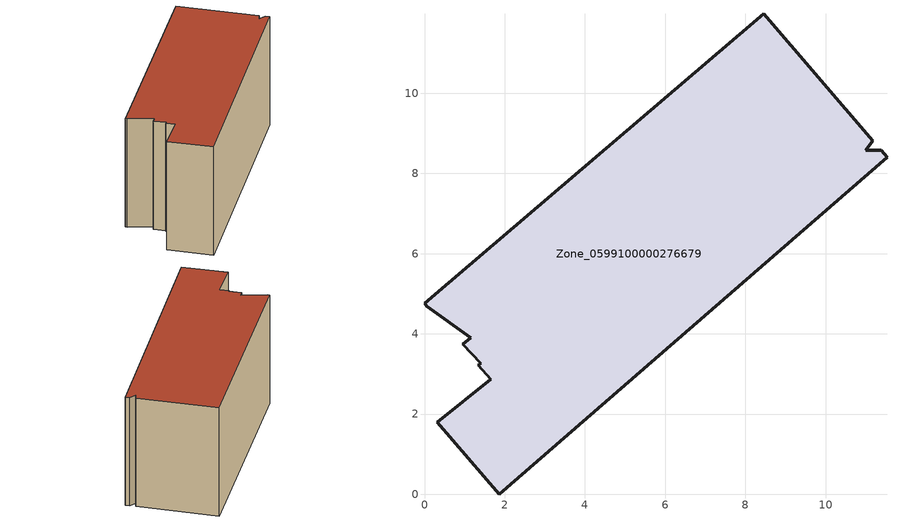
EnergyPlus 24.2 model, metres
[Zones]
Zone_0599100000276679
 floor ground (C_G): 0.95,3.74 1.15,3.91 0.06,4.69 0,4.76 8.46,11.98 11.18,8.81 11,8.58 11.38,8.57 11.53,8.4 1.87,0 0.32,1.79 1.65,2.87 1.34,3.22 1.4,3.27 z0
 wall outside (C_F): 1.87,0 11.53,8.4 11.38,8.57 11,8.58 11.18,8.81 8.46,11.98 0,4.76 0.06,4.69 1.15,3.91 0.95,3.74 1.4,3.27 1.34,3.22 1.65,2.87 0.32,1.79 1.87,0 z0:6.15
 roof outside (C_R): 1.15,3.91 0.95,3.74 1.4,3.27 1.34,3.22 1.65,2.87 0.32,1.79 1.87,0 11.53,8.4 11.38,8.57 11,8.58 11.18,8.81 8.46,11.98 0,4.76 0.06,4.69 z6.15
[BUILDING]
Pand.0599100000276679: North Axis=0; Terrain=City; Loads Convergence Tolerance Value=0.04; Temperature Convergence Tolerance Value=0.4; Solar Distribution=FullExterior; Maximum Number of Warmup Days=25; Minimum Number of Warmup Days=1
[Site:Location]
Rotterdam.The.Hague.AP_ZH_NLD Design_Conditions: Latitude=51.96; Longitude=4.45; Time Zone=1; Elevation=-4.5
[SITE:GROUNDTEMPERATURE:BUILDINGSURFACE]
18, 18, 18, 18, 18, 18, 18, 18, 18, 18, 18, 18
[MATERIAL] Thermal Absorptance=0.9; Solar Absorptance=0.7; Visible Absorptance=0.7
Name | Roughness | Thickness | Conductivity | Density | Specific Heat
G.TI.1946 | MediumSmooth | 0.15 | 1 | 540 | 1210
F.TI.1946 | Rough | 0.3 | 0.857143 | 1920 | 840
R.TI.1946 | MediumRough | 0.2 | 0.1 | 1500 | 1000
[CONSTRUCTION]
C_G: G.TI.1946
C_F: F.TI.1946
C_R: R.TI.1946
[ZONE]
Zone_0599100000276679: Type=1; Multiplier=1; Ceiling Height=Autocalculate; Volume=Autocalculate; Floor Area=autocalculate; Part of Total Floor Area=Yes
[ZONEINFILTRATION:DESIGNFLOWRATE]
Infil_Zone_0599100000276679: Zone or ZoneList or Space or SpaceList=Zone_0599100000276679; Schedule=AlwaysOn; Design Flow Rate Calculation Method=Flow/Area; Flow Rate per Floor Area=0.003; Constant Term Coefficient=1; Temperature Term Coefficient=0; Velocity Term Coefficient=0; Velocity Squared Term Coefficient=0
[HVACTEMPLATE:ZONE:IDEALLOADSAIRSYSTEM]
Zone_0599100000276679: Maximum Heating Supply Air Temperature=50; Minimum Cooling Supply Air Temperature=13; Maximum Heating Supply Air Humidity Ratio=0.0156; Minimum Cooling Supply Air Humidity Ratio=0.0077; Heating Limit=NoLimit; Cooling Limit=NoLimit; Dehumidification Control Type=ConstantSensibleHeatRatio; Cooling Sensible Heat Ratio=0.7; Dehumidification Setpoint=60; Humidification Control Type=None; Humidification Setpoint=30; Outdoor Air Method=None; Outdoor Air Flow Rate per Person=0.00944; Outdoor Air Flow Rate per Zone Floor Area=0; Outdoor Air Flow Rate per Zone=0; Demand Controlled Ventilation Type=None; Outdoor Air Economizer Type=NoEconomizer; Heat Recovery Type=None; Sensible Heat Recovery Effectiveness=0.7; Latent Heat Recovery Effectiveness=0.65
[ZONECONTROL:THERMOSTAT]
ThermostatControl_Zone_0599100000276679: Zone or ZoneList=Zone_0599100000276679; Control Type Schedule=DualSetpointControlType; Control 1=Thermostat_Zone_0599100000276679; Temperature Difference Between Cutout And Setpoint=0
[THERMOSTATSETPOINT:DUALSETPOINT]
Thermostat_Zone_0599100000276679: Heating Setpoint Temperature Schedule=HeatingSetpoint_Zone_0599100000276679; Cooling Setpoint Temperature Schedule=CoolingSetpoint_Zone_0599100000276679
[SCHEDULE:COMPACT]
HeatingSetpoint_Zone_0599100000276679: Through: 12/31, For: AllDays, Until: 24:00, 21
CoolingSetpoint_Zone_0599100000276679: Through: 12/31, For: AllDays, Until: 24:00, 24
DualSetpointControlType: Through: 12/31, For: AllDays, Until: 24:00, 4
AlwaysOn: Through: 12/31, For: AllDays, Until: 24:00, 1
